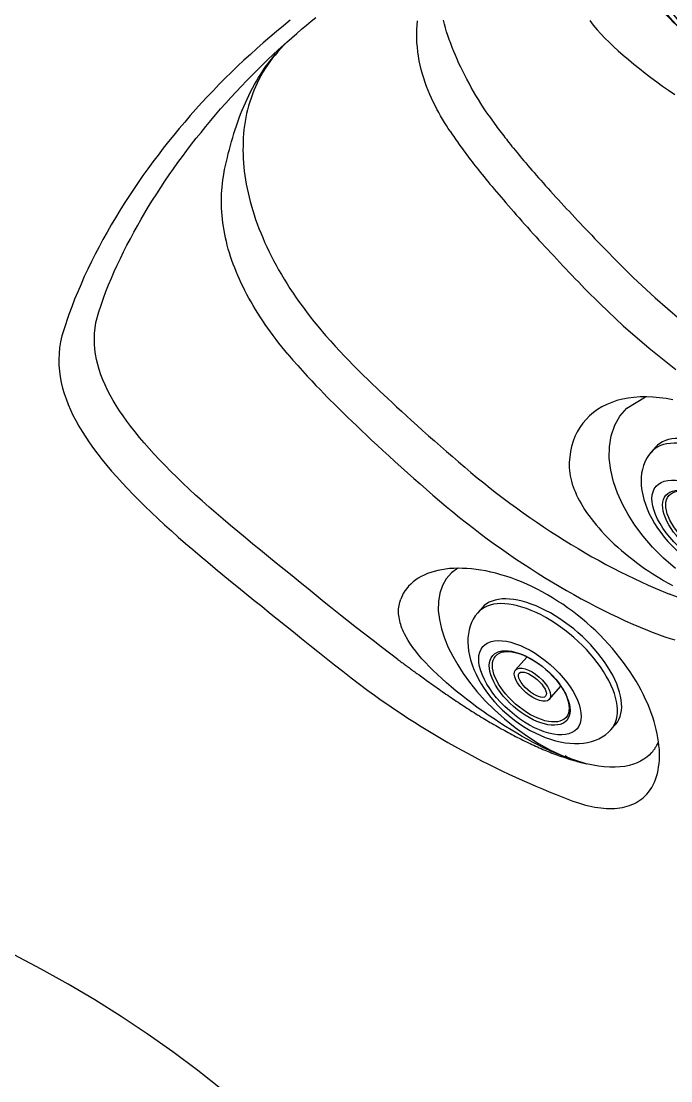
# Model space of a CAD drawing. Extents: x 832 to 912, y 781 to 934.
# Drawn here: x 887.79 to 894.42, y 870.31 to 881.13 of the extents above; entities that cross this region are included whole.
import ezdxf

# ---------------------------------------------------------------- set-up
doc = ezdxf.new("R2010")
doc.units = 0
doc.header["$MEASUREMENT"] = 0
for name, color, linetype in [('1', 4, 'Continuous'), ('DIM', 3, 'Continuous'), ('SPA', 2, 'Continuous')]:
    doc.layers.add(name, color=color, linetype=linetype)

# ---------------------------------------------------------------- blocks, each defined once
blk = doc.blocks.new('MINI2009')
at = {"layer": '1'}
for p, q in [((274.302, 432.025), (274.382, 432.025)), ((274.302, 430.221), (274.382, 430.221))]:
    blk.add_line(p, q, dxfattribs=at)
at = {"layer": '1', "color": 3}
for p, q in [((274.587, 431.352), (274.494, 431.352)), ((274.574, 430.894), (274.494, 430.894))]:
    blk.add_line(p, q, dxfattribs=at)
at = {"layer": '1', "flags": 128}
blk.add_lwpolyline([(274.382, 430.221), (274.404, 430.222), (274.435, 430.225), (274.464, 430.232), (274.491, 430.242), (274.518, 430.254), (274.542, 430.269), (274.566, 430.286), (274.587, 430.305), (274.608, 430.326), (274.627, 430.349), (274.645, 430.375), (274.663, 430.405), (274.68, 430.439), (274.697, 430.478), (274.713, 430.521), (274.727, 430.566), (274.739, 430.611), (274.749, 430.657), (274.758, 430.703), (274.766, 430.751), (274.773, 430.799), (274.778, 430.848), (274.783, 430.898), (274.787, 430.949), (274.789, 431), (274.791, 431.051), (274.792, 431.102), (274.792, 431.154), (274.791, 431.205), (274.789, 431.257), (274.786, 431.307), (274.782, 431.357), (274.777, 431.407), (274.771, 431.455), (274.765, 431.503), (274.757, 431.549), (274.748, 431.594), (274.738, 431.638), (274.726, 431.682), (274.713, 431.724), (274.698, 431.766), (274.68, 431.808), (274.662, 431.844), (274.643, 431.875), (274.623, 431.902), (274.603, 431.925), (274.582, 431.946), (274.559, 431.965), (274.535, 431.981), (274.51, 431.995), (274.483, 432.007), (274.455, 432.015), (274.424, 432.022), (274.393, 432.024), (274.382, 432.024)], dxfattribs=at)
at = {"layer": '1'}
blk.add_ellipse((274.302, 431.123), major_axis=(0, 0.902), ratio=0.25882, start_param=6.283179, end_param=9.424778, dxfattribs=at)
at = {"layer": '1', "color": 3}
for centre, major_axis, ratio in [((274.615, 431.123), (0, 0.667), 0.263764), ((274.617, 431.123), (0, 0.548), 0.248557), ((274.58, 431.123), (0.006, 0.229), 0.262485), ((274.588, 431.123), (0, 0.199), 0.249939)]:
    blk.add_ellipse(centre, major_axis=major_axis, ratio=ratio, dxfattribs=at)
blk.add_ellipse((274.543, 431.122), major_axis=(-0.004, 0.438), ratio=0.267267, start_param=3.037362, end_param=6.323274, dxfattribs=at)
blk = doc.blocks.new('2D2D4516S')
at = {"layer": '1'}
for p, q in [((-0.905, -0.453), (-0.905, -0.526)), ((-0.23, -0.707), (-0.23, -0.532)), ((0.228, -0.707), (0.228, -0.532)), ((0.905, -0.453), (0.905, -0.525))]:
    blk.add_line(p, q, dxfattribs=at)
for centre, major_axis, ratio, start_param in [((0, -0.453), (0.905, 0), 0.500093, 6.282714), ((0, -0.525), (-0.905, -0.001), 0.640029, 6.278858)]:
    blk.add_ellipse(centre, major_axis=major_axis, ratio=ratio, start_param=start_param, end_param=9.424778, dxfattribs=at)
at = {"layer": '1', "color": 3}
blk.add_ellipse((0, -0.518), major_axis=(0.905, 0), ratio=0.500093, start_param=6.265011, end_param=9.442952, dxfattribs=at)
for centre, major_axis, ratio in [((0, -0.747), (-0.638, -0.001), 0.493334), ((0, -0.751), (-0.502, 0), 0.500063), ((0, -0.734), (-0.477, -0.001), 0.493519)]:
    blk.add_ellipse(centre, major_axis=major_axis, ratio=ratio, dxfattribs=at)
at = {"layer": '1'}
for major_axis, ratio in [((-0.229, 0), 0.45443), ((-0.179, 0), 0.399892)]:
    blk.add_ellipse((-0.001, -0.707), major_axis=major_axis, ratio=ratio, dxfattribs=at)
blk = doc.blocks.new('2010SOVEREIGN')
at = {"layer": 'SPA', "color": 3, "linetype": 'Continuous'}
for points in [[(60.207, 82.197), (60.179, 82.239), (60.152, 82.28), (60.125, 82.322), (60.099, 82.363), (60.074, 82.405), (60.05, 82.446), (60.026, 82.487), (60.004, 82.529), (59.981, 82.57), (59.96, 82.611), (59.939, 82.652), (59.919, 82.693), (59.9, 82.733), (59.882, 82.774), (59.864, 82.815), (59.847, 82.855), (59.831, 82.895), (59.816, 82.936), (59.801, 82.976), (59.787, 83.016), (59.774, 83.055), (59.762, 83.095), (59.751, 83.134), (59.741, 83.174)], [(58.142, 82.95), (58.193, 82.995), (58.243, 83.038), (58.293, 83.081), (58.342, 83.123), (58.39, 83.163), (58.438, 83.203)], [(61.236, 83.169), (61.254, 83.146), (61.272, 83.122), (61.312, 83.075)], [(58.176, 83.173), (58.106, 83.116), (58.037, 83.059), (57.969, 83.002), (57.901, 82.943), (57.835, 82.885), (57.769, 82.825), (57.704, 82.765), (57.639, 82.704), (57.576, 82.643), (57.513, 82.582), (57.452, 82.519), (57.391, 82.456), (57.33, 82.393), (57.271, 82.329), (57.212, 82.264), (57.155, 82.199), (57.098, 82.133), (57.042, 82.067), (56.987, 82), (56.932, 81.933), (56.878, 81.865), (56.826, 81.796), (56.774, 81.727), (56.723, 81.657), (56.672, 81.587), (56.623, 81.516), (56.575, 81.445), (56.527, 81.373), (56.481, 81.301), (56.435, 81.229), (56.391, 81.155), (56.347, 81.082), (56.305, 81.007), (56.263, 80.933), (56.223, 80.858), (56.183, 80.782), (56.145, 80.707), (56.109, 80.63), (56.073, 80.554), (56.039, 80.477), (56.006, 80.4), (55.974, 80.323), (55.944, 80.245), (55.915, 80.168), (55.862, 80.012)], [(59.81, 82.04), (59.791, 82.069), (59.772, 82.099), (59.752, 82.13), (59.733, 82.163), (59.713, 82.196), (59.694, 82.23), (59.675, 82.266), (59.656, 82.302), (59.637, 82.339), (59.619, 82.377), (59.602, 82.416), (59.585, 82.456), (59.569, 82.497), (59.554, 82.539), (59.54, 82.581), (59.527, 82.624), (59.515, 82.669), (59.504, 82.713), (59.494, 82.759), (59.486, 82.805), (59.48, 82.852), (59.475, 82.899), (59.471, 82.945), (59.469, 82.991), (59.469, 83.036), (59.47, 83.08), (59.473, 83.124), (59.477, 83.167)], [(61.312, 83.075), (61.35, 83.034), (61.391, 82.991), (61.434, 82.948), (61.48, 82.905), (61.528, 82.861), (61.578, 82.816), (61.631, 82.771), (61.686, 82.725), (61.743, 82.679), (61.801, 82.634), (61.86, 82.589), (61.92, 82.545), (61.98, 82.501), (62.042, 82.458), (62.104, 82.416)], [(56.22, 80.196), (56.244, 80.264), (56.268, 80.333), (56.294, 80.401), (56.321, 80.469), (56.349, 80.537), (56.379, 80.605), (56.41, 80.672), (56.441, 80.74), (56.474, 80.807), (56.508, 80.874), (56.543, 80.941), (56.578, 81.007), (56.615, 81.074), (56.652, 81.14), (56.691, 81.205), (56.73, 81.271), (56.771, 81.336), (56.812, 81.401), (56.854, 81.465), (56.896, 81.529), (56.94, 81.593), (56.984, 81.656), (57.029, 81.719), (57.075, 81.782), (57.121, 81.844), (57.168, 81.906), (57.216, 81.967), (57.265, 82.028), (57.314, 82.088), (57.364, 82.148), (57.414, 82.208), (57.465, 82.267), (57.517, 82.326), (57.57, 82.384), (57.623, 82.442), (57.677, 82.499), (57.731, 82.556), (57.786, 82.612), (57.842, 82.668), (57.896, 82.722), (57.95, 82.774), (58.003, 82.823), (58.052, 82.87), (58.142, 82.95)], [(57.506, 81.647), (57.515, 81.688), (57.524, 81.73), (57.534, 81.771), (57.544, 81.812), (57.555, 81.853), (57.565, 81.894), (57.577, 81.935), (57.589, 81.975), (57.601, 82.016), (57.613, 82.056), (57.627, 82.096), (57.64, 82.135), (57.655, 82.175), (57.67, 82.214), (57.685, 82.253), (57.701, 82.291), (57.718, 82.329), (57.735, 82.367), (57.753, 82.405), (57.771, 82.442), (57.791, 82.479), (57.811, 82.516), (57.831, 82.552), (57.853, 82.588), (57.875, 82.623), (57.898, 82.658), (57.921, 82.693), (57.946, 82.727), (57.971, 82.76), (57.998, 82.793), (58.025, 82.826), (58.053, 82.858), (58.082, 82.889), (58.142, 82.95)], [(58.142, 82.95), (58.11, 82.918), (58.079, 82.885), (58.049, 82.852), (58.021, 82.818), (57.993, 82.784), (57.968, 82.75), (57.943, 82.714), (57.92, 82.679), (57.897, 82.643), (57.876, 82.606), (57.857, 82.569), (57.838, 82.532), (57.821, 82.494), (57.805, 82.456), (57.79, 82.417), (57.776, 82.378), (57.763, 82.339), (57.751, 82.299), (57.741, 82.259), (57.731, 82.219), (57.723, 82.179), (57.716, 82.138), (57.709, 82.097), (57.704, 82.056), (57.7, 82.014), (57.697, 81.973), (57.695, 81.931), (57.694, 81.888), (57.693, 81.846), (57.694, 81.803), (57.696, 81.76), (57.699, 81.717), (57.703, 81.674), (57.707, 81.631), (57.713, 81.587), (57.72, 81.543), (57.727, 81.499), (57.736, 81.454), (57.746, 81.41), (57.756, 81.365), (57.768, 81.32), (57.78, 81.275), (57.794, 81.23), (57.808, 81.184), (57.823, 81.138), (57.84, 81.092), (57.857, 81.046), (57.875, 81), (57.895, 80.953), (57.915, 80.907), (57.936, 80.86), (57.959, 80.813), (57.982, 80.766), (58.006, 80.719), (58.032, 80.671), (58.058, 80.624), (58.086, 80.576), (58.114, 80.528), (58.144, 80.481), (58.174, 80.433), (58.206, 80.385), (58.238, 80.337), (58.272, 80.289), (58.307, 80.241), (58.343, 80.193), (58.38, 80.145), (58.418, 80.097), (58.457, 80.049), (58.538, 79.953)], [(60.207, 82.197), (60.219, 82.181), (60.231, 82.164), (60.243, 82.147), (60.255, 82.129), (60.267, 82.112), (60.28, 82.095), (60.292, 82.078), (60.305, 82.061), (60.318, 82.044), (60.331, 82.027), (60.344, 82.009), (60.357, 81.992), (60.37, 81.975), (60.384, 81.958), (60.397, 81.94), (60.411, 81.923), (60.426, 81.904), (60.441, 81.885), (60.457, 81.866), (60.473, 81.846), (60.49, 81.826), (60.507, 81.804), (60.525, 81.783), (60.544, 81.761), (60.563, 81.738), (60.583, 81.715), (60.603, 81.691), (60.624, 81.667), (60.645, 81.642), (60.667, 81.617), (60.689, 81.591), (60.712, 81.565), (60.736, 81.538), (60.76, 81.511), (60.785, 81.483), (60.81, 81.455), (60.836, 81.426), (60.863, 81.397), (60.89, 81.367), (60.917, 81.338), (60.944, 81.308), (60.972, 81.278), (61, 81.248), (61.028, 81.218), (61.056, 81.188), (61.084, 81.158), (61.112, 81.128), (61.141, 81.098), (61.17, 81.067), (61.199, 81.037), (61.228, 81.007), (61.257, 80.976), (61.286, 80.945), (61.316, 80.914), (61.346, 80.884), (61.376, 80.852), (61.406, 80.821), (61.437, 80.79), (61.467, 80.758), (61.53, 80.694), (61.681, 80.545), (61.905, 80.337), (62.157, 80.12)], [(59.81, 82.04), (59.822, 82.022), (59.834, 82.004), (59.846, 81.986), (59.859, 81.967), (59.871, 81.949), (59.884, 81.931), (59.897, 81.913), (59.91, 81.895), (59.923, 81.876), (59.936, 81.858), (59.95, 81.84), (59.963, 81.821), (59.977, 81.803), (59.991, 81.785), (60.005, 81.766), (60.019, 81.747), (60.034, 81.728), (60.05, 81.707), (60.066, 81.687), (60.083, 81.665), (60.1, 81.644), (60.118, 81.621), (60.137, 81.598), (60.156, 81.574), (60.175, 81.55), (60.196, 81.526), (60.217, 81.5), (60.238, 81.474), (60.26, 81.448), (60.283, 81.421), (60.306, 81.394), (60.33, 81.366), (60.354, 81.337), (60.38, 81.308), (60.405, 81.278), (60.432, 81.248), (60.459, 81.217), (60.486, 81.186), (60.514, 81.154), (60.543, 81.122), (60.571, 81.09), (60.6, 81.058), (60.629, 81.026), (60.658, 80.993), (60.688, 80.961), (60.717, 80.928), (60.747, 80.896), (60.777, 80.863), (60.807, 80.831), (60.838, 80.798), (60.868, 80.765), (60.899, 80.732), (60.93, 80.699), (60.961, 80.666), (60.993, 80.633), (61.024, 80.6), (61.056, 80.566), (61.088, 80.533), (61.12, 80.5), (61.186, 80.431), (61.345, 80.272), (61.579, 80.052), (61.842, 79.823), (62.114, 79.604)], [(58.152, 79.762), (58.121, 79.799), (58.09, 79.837), (58.06, 79.875), (58.031, 79.913), (58.003, 79.951), (57.975, 79.989), (57.947, 80.027), (57.921, 80.065), (57.895, 80.104), (57.869, 80.142), (57.845, 80.181), (57.821, 80.219), (57.798, 80.258), (57.776, 80.296), (57.754, 80.335), (57.733, 80.373), (57.713, 80.412), (57.694, 80.45), (57.675, 80.489), (57.657, 80.527), (57.64, 80.566), (57.624, 80.605), (57.609, 80.643), (57.594, 80.682), (57.58, 80.72), (57.567, 80.759), (57.555, 80.797), (57.544, 80.836), (57.533, 80.874), (57.524, 80.912), (57.515, 80.951), (57.507, 80.989), (57.5, 81.027), (57.494, 81.065), (57.488, 81.103), (57.484, 81.141), (57.48, 81.178), (57.477, 81.216), (57.475, 81.253), (57.474, 81.29), (57.473, 81.327), (57.474, 81.363), (57.475, 81.399), (57.477, 81.435), (57.48, 81.471), (57.483, 81.507), (57.488, 81.542), (57.493, 81.577), (57.506, 81.647)], [(59.274, 76.644), (59.189, 76.707), (59.105, 76.771), (59.022, 76.836), (58.938, 76.901), (58.855, 76.966), (58.772, 77.031), (58.689, 77.097), (58.606, 77.164), (58.523, 77.23), (58.441, 77.297), (58.359, 77.364), (58.277, 77.43), (58.195, 77.496), (58.114, 77.562), (58.034, 77.628), (57.953, 77.693), (57.874, 77.758), (57.795, 77.822), (57.718, 77.886), (57.641, 77.949), (57.566, 78.012), (57.492, 78.075), (57.419, 78.138), (57.348, 78.2), (57.278, 78.262), (57.21, 78.323), (57.144, 78.384), (57.08, 78.445), (57.017, 78.505), (56.957, 78.565), (56.898, 78.624), (56.842, 78.683), (56.787, 78.741), (56.735, 78.798), (56.685, 78.855), (56.637, 78.911), (56.591, 78.967), (56.548, 79.022), (56.507, 79.077), (56.469, 79.131), (56.432, 79.184), (56.398, 79.238), (56.366, 79.29), (56.337, 79.343), (56.31, 79.395), (56.285, 79.448), (56.263, 79.5), (56.243, 79.552), (56.225, 79.604), (56.21, 79.656), (56.197, 79.708), (56.187, 79.761), (56.181, 79.813), (56.177, 79.867), (56.176, 79.92), (56.178, 79.975), (56.183, 80.029), (56.192, 80.084), (56.22, 80.196)], [(55.862, 80.012), (55.844, 79.95), (55.83, 79.889), (55.821, 79.828), (55.815, 79.768), (55.813, 79.708), (55.814, 79.648), (55.819, 79.589), (55.827, 79.531), (55.837, 79.474), (55.851, 79.416), (55.867, 79.36), (55.886, 79.304), (55.907, 79.249), (55.931, 79.194), (55.957, 79.139), (55.986, 79.083), (56.017, 79.027), (56.051, 78.971), (56.087, 78.914), (56.126, 78.857), (56.166, 78.8), (56.21, 78.742), (56.255, 78.684), (56.302, 78.625), (56.352, 78.567), (56.404, 78.508), (56.458, 78.448), (56.514, 78.388), (56.572, 78.328), (56.633, 78.267), (56.695, 78.206), (56.759, 78.144), (56.825, 78.082), (56.892, 78.02), (56.962, 77.957), (57.033, 77.893), (57.106, 77.829), (57.181, 77.765), (57.256, 77.701), (57.333, 77.636), (57.41, 77.572), (57.488, 77.508), (57.567, 77.443), (57.647, 77.379), (57.726, 77.315), (57.806, 77.25), (57.886, 77.186), (57.966, 77.121), (58.047, 77.055), (58.129, 76.99), (58.211, 76.924), (58.293, 76.857), (58.376, 76.79), (58.459, 76.723), (58.543, 76.656), (58.628, 76.589), (58.713, 76.523), (58.799, 76.457), (58.97, 76.327)], [(58.538, 79.953), (58.588, 79.897), (58.636, 79.843), (58.684, 79.792), (58.73, 79.743), (58.775, 79.696), (58.817, 79.653), (58.857, 79.612), (58.895, 79.575), (58.929, 79.541), (58.961, 79.511), (58.99, 79.483), (59.021, 79.453), (59.055, 79.42), (59.092, 79.385), (59.131, 79.348), (59.173, 79.309), (59.217, 79.268), (59.263, 79.225), (59.312, 79.18), (59.363, 79.133), (59.416, 79.084), (59.472, 79.034), (59.529, 78.982), (59.589, 78.929), (59.651, 78.875), (59.712, 78.821), (59.773, 78.768), (59.834, 78.715), (59.896, 78.661), (59.959, 78.607), (60.023, 78.553), (60.087, 78.5), (60.153, 78.447), (60.219, 78.394), (60.285, 78.343), (60.352, 78.291), (60.419, 78.241), (60.487, 78.191), (60.556, 78.142), (60.625, 78.093), (60.694, 78.045), (60.764, 77.998), (60.834, 77.952), (60.905, 77.907), (60.975, 77.862), (61.046, 77.818), (61.117, 77.776), (61.188, 77.734), (61.259, 77.693), (61.331, 77.653), (61.402, 77.614), (61.474, 77.576), (61.546, 77.539), (61.618, 77.504), (61.69, 77.469), (61.762, 77.435), (61.834, 77.402), (61.906, 77.371), (62.05, 77.311)], [(58.152, 79.762), (58.203, 79.702), (58.253, 79.645), (58.302, 79.591), (58.35, 79.538), (58.396, 79.489), (58.439, 79.443), (58.481, 79.4), (58.52, 79.36), (58.555, 79.323), (58.588, 79.29), (58.618, 79.26), (58.651, 79.227), (58.687, 79.192), (58.725, 79.155), (58.766, 79.115), (58.81, 79.073), (58.856, 79.029), (58.904, 78.983), (58.955, 78.935), (59.008, 78.885), (59.064, 78.833), (59.122, 78.779), (59.183, 78.724), (59.246, 78.666), (59.31, 78.608), (59.374, 78.55), (59.438, 78.493), (59.503, 78.436), (59.568, 78.379), (59.634, 78.321), (59.701, 78.263), (59.769, 78.206), (59.838, 78.15), (59.907, 78.094), (59.976, 78.039), (60.047, 77.984), (60.117, 77.93), (60.189, 77.877), (60.26, 77.825), (60.333, 77.773), (60.406, 77.722), (60.479, 77.672), (60.552, 77.623), (60.626, 77.575), (60.7, 77.527), (60.774, 77.481), (60.848, 77.436), (60.923, 77.391), (60.997, 77.348), (61.072, 77.306), (61.147, 77.264), (61.222, 77.224), (61.298, 77.185), (61.373, 77.147), (61.448, 77.11), (61.524, 77.074), (61.599, 77.039), (61.675, 77.005), (61.826, 76.942)], [(62.085, 79.295), (62.016, 79.308), (61.948, 79.317), (61.881, 79.323), (61.815, 79.326), (61.751, 79.325), (61.688, 79.321), (61.628, 79.313), (61.569, 79.302), (61.514, 79.287), (61.46, 79.269), (61.409, 79.248), (61.361, 79.224), (61.316, 79.196), (61.274, 79.166), (61.234, 79.132), (61.198, 79.096), (61.164, 79.056), (61.134, 79.014), (61.108, 78.969), (61.085, 78.922), (61.066, 78.872), (61.05, 78.82), (61.039, 78.767), (61.027, 78.654)], [(62.111, 77.571), (61.988, 77.678), (61.878, 77.79), (61.781, 77.903), (61.698, 78.015), (61.628, 78.125), (61.57, 78.231), (61.52, 78.343), (61.48, 78.459), (61.451, 78.578), (61.436, 78.698), (61.437, 78.816), (61.455, 78.929), (61.491, 79.035), (61.545, 79.129), (61.616, 79.211), (61.804, 79.326)], [(61.027, 78.654), (61.026, 78.627), (61.027, 78.6), (61.029, 78.573), (61.033, 78.546), (61.037, 78.518), (61.043, 78.491), (61.05, 78.463), (61.058, 78.435), (61.067, 78.407), (61.078, 78.379), (61.089, 78.351), (61.102, 78.322), (61.116, 78.294), (61.131, 78.265), (61.147, 78.236), (61.165, 78.206), (61.184, 78.176), (61.204, 78.145), (61.226, 78.114), (61.249, 78.083), (61.274, 78.051), (61.3, 78.019), (61.328, 77.987), (61.356, 77.954), (61.387, 77.921), (61.419, 77.888), (61.452, 77.855), (61.487, 77.822), (61.523, 77.789), (61.56, 77.757), (61.598, 77.725), (61.636, 77.694), (61.675, 77.663), (61.715, 77.633), (61.756, 77.603), (61.797, 77.574), (61.839, 77.546), (61.881, 77.518), (61.968, 77.464)], [(61.818, 75.266), (61.837, 75.288), (61.854, 75.312), (61.869, 75.336), (61.884, 75.362), (61.897, 75.39), (61.908, 75.418), (61.918, 75.448), (61.927, 75.479), (61.934, 75.511), (61.94, 75.545), (61.944, 75.579), (61.947, 75.614), (61.948, 75.651), (61.948, 75.688), (61.947, 75.725), (61.943, 75.764), (61.939, 75.803), (61.933, 75.843), (61.925, 75.884), (61.916, 75.926), (61.905, 75.968), (61.893, 76.011), (61.879, 76.055), (61.864, 76.099), (61.847, 76.144), (61.828, 76.189), (61.807, 76.235), (61.785, 76.281), (61.761, 76.328), (61.736, 76.375), (61.709, 76.422), (61.68, 76.47), (61.649, 76.517), (61.616, 76.565), (61.582, 76.613), (61.545, 76.66), (61.507, 76.708), (61.468, 76.755), (61.427, 76.801), (61.385, 76.846), (61.342, 76.89), (61.298, 76.934), (61.252, 76.976), (61.206, 77.017), (61.158, 77.058), (61.11, 77.097), (61.06, 77.135), (61.01, 77.171), (60.96, 77.207), (60.908, 77.24), (60.856, 77.273), (60.804, 77.304), (60.751, 77.333), (60.698, 77.361), (60.645, 77.387), (60.592, 77.412), (60.538, 77.435), (60.485, 77.456), (60.432, 77.476), (60.379, 77.493), (60.327, 77.509), (60.275, 77.524), (60.225, 77.536), (60.174, 77.547), (60.125, 77.556), (60.077, 77.563), (60.029, 77.568), (59.982, 77.572), (59.936, 77.574), (59.891, 77.575), (59.848, 77.574), (59.805, 77.571), (59.764, 77.566), (59.724, 77.56), (59.685, 77.552), (59.648, 77.543), (59.612, 77.532), (59.578, 77.52), (59.546, 77.506), (59.515, 77.49), (59.485, 77.474), (59.458, 77.455), (59.432, 77.435), (59.408, 77.414), (59.386, 77.392), (59.366, 77.368), (59.348, 77.343), (59.331, 77.316), (59.305, 77.26)], [(59.887, 77.575), (59.823, 77.527), (59.771, 77.467), (59.731, 77.398), (59.704, 77.32), (59.69, 77.235), (59.689, 77.145), (59.7, 77.052), (59.721, 76.957), (59.752, 76.861), (59.791, 76.767), (59.836, 76.676), (59.887, 76.588), (59.943, 76.5), (60.009, 76.41), (60.084, 76.316), (60.169, 76.222), (60.263, 76.128), (60.365, 76.036), (60.475, 75.947), (60.592, 75.863), (60.712, 75.786), (60.836, 75.718), (60.96, 75.66), (61.201, 75.577)], [(61.968, 77.464), (61.991, 77.451), (62.013, 77.437), (62.036, 77.424), (62.059, 77.412), (62.083, 77.399)], [(62.133, 77.28), (62.05, 77.311)], [(59.343, 76.906), (59.334, 76.925), (59.326, 76.944), (59.318, 76.963), (59.311, 76.982), (59.305, 77.001), (59.3, 77.019), (59.295, 77.037), (59.291, 77.056), (59.288, 77.074), (59.286, 77.092), (59.284, 77.109), (59.283, 77.127), (59.283, 77.144), (59.284, 77.161), (59.285, 77.178), (59.288, 77.195), (59.291, 77.211), (59.295, 77.228), (59.305, 77.26)], [(61.201, 75.577), (61.157, 75.589), (61.112, 75.603), (61.065, 75.618), (61.018, 75.634), (60.97, 75.653), (60.92, 75.673), (60.869, 75.694), (60.818, 75.717), (60.765, 75.742), (60.712, 75.768), (60.658, 75.796), (60.602, 75.826), (60.547, 75.857), (60.49, 75.889), (60.433, 75.923), (60.375, 75.959), (60.317, 75.996), (60.258, 76.035), (60.2, 76.074), (60.143, 76.114), (60.087, 76.154), (60.032, 76.195), (59.978, 76.237), (59.925, 76.278), (59.873, 76.32), (59.822, 76.363), (59.773, 76.405), (59.726, 76.448), (59.68, 76.49), (59.637, 76.531), (59.596, 76.572), (59.558, 76.612), (59.522, 76.651), (59.488, 76.69), (59.458, 76.728), (59.429, 76.765), (59.404, 76.801), (59.381, 76.837), (59.343, 76.906)], [(61.826, 76.942), (61.873, 76.923), (61.92, 76.905), (61.966, 76.888), (62.012, 76.872), (62.058, 76.857), (62.104, 76.842)], [(59.274, 76.644), (59.285, 76.636), (59.296, 76.628), (59.307, 76.62), (59.318, 76.612), (59.329, 76.604), (59.34, 76.596), (59.35, 76.588), (59.361, 76.58), (59.372, 76.572), (59.383, 76.564), (59.394, 76.556), (59.405, 76.548), (59.416, 76.54), (59.427, 76.532), (59.438, 76.524), (59.448, 76.516), (59.459, 76.508), (59.47, 76.501), (59.492, 76.485)], [(59.492, 76.485), (59.506, 76.475), (59.52, 76.465), (59.534, 76.455), (59.549, 76.444), (59.564, 76.433), (59.58, 76.422), (59.596, 76.41), (59.612, 76.398), (59.629, 76.386), (59.646, 76.375), (59.663, 76.362), (59.68, 76.35), (59.697, 76.338), (59.715, 76.326), (59.732, 76.314), (59.749, 76.302), (59.767, 76.29), (59.785, 76.278), (59.802, 76.266), (59.82, 76.254), (59.838, 76.242), (59.856, 76.23), (59.873, 76.218), (59.891, 76.206), (59.909, 76.194), (59.927, 76.182), (59.945, 76.17), (59.963, 76.158), (59.981, 76.147), (60, 76.135), (60.018, 76.123), (60.036, 76.112), (60.054, 76.1), (60.072, 76.089), (60.091, 76.078), (60.109, 76.066), (60.127, 76.055), (60.146, 76.044), (60.164, 76.033), (60.182, 76.022), (60.201, 76.011), (60.219, 76), (60.238, 75.989), (60.256, 75.978), (60.275, 75.968), (60.293, 75.957), (60.312, 75.947), (60.33, 75.936), (60.349, 75.926), (60.367, 75.916), (60.386, 75.906), (60.404, 75.896), (60.423, 75.886), (60.441, 75.876), (60.46, 75.866), (60.479, 75.857), (60.497, 75.847), (60.516, 75.838), (60.534, 75.828), (60.553, 75.819), (60.572, 75.81), (60.59, 75.801), (60.609, 75.792), (60.627, 75.783), (60.646, 75.775), (60.665, 75.766), (60.683, 75.758), (60.702, 75.75), (60.72, 75.741), (60.739, 75.733), (60.758, 75.725), (60.776, 75.717), (60.795, 75.71), (60.813, 75.702), (60.832, 75.695), (60.85, 75.687), (60.869, 75.68), (60.888, 75.673), (60.906, 75.666), (60.925, 75.66), (60.943, 75.653), (60.962, 75.647), (60.98, 75.64), (60.999, 75.634), (61.017, 75.628), (61.035, 75.622), (61.054, 75.617), (61.072, 75.611), (61.091, 75.606), (61.109, 75.601), (61.127, 75.596), (61.146, 75.591), (61.164, 75.586), (61.201, 75.577)], [(58.97, 76.327), (59.038, 76.278), (59.105, 76.229), (59.173, 76.182), (59.24, 76.135), (59.309, 76.09), (59.377, 76.045), (59.445, 76.001), (59.513, 75.958), (59.582, 75.916), (59.65, 75.875), (59.718, 75.835), (59.787, 75.796), (59.856, 75.757), (59.924, 75.719), (59.993, 75.682), (60.062, 75.645), (60.131, 75.609), (60.201, 75.574), (60.27, 75.54), (60.339, 75.506), (60.408, 75.473), (60.478, 75.441), (60.547, 75.41), (60.616, 75.379), (60.685, 75.349), (60.754, 75.32), (60.823, 75.291), (60.892, 75.263), (61.03, 75.209)], [(61.868, 75.691), (61.873, 75.697), (61.879, 75.704), (61.884, 75.71), (61.889, 75.717), (61.895, 75.724), (61.9, 75.731), (61.904, 75.738), (61.909, 75.746), (61.914, 75.754), (61.918, 75.761), (61.923, 75.769), (61.927, 75.778), (61.931, 75.786), (61.939, 75.803)], [(61.868, 75.691), (61.844, 75.667), (61.818, 75.644), (61.788, 75.623), (61.756, 75.604), (61.72, 75.587), (61.682, 75.573), (61.64, 75.561), (61.595, 75.551), (61.547, 75.545), (61.496, 75.542), (61.442, 75.542), (61.385, 75.545), (61.326, 75.552), (61.201, 75.577)], [(60.985, 75.661), (60.995, 75.655), (61.006, 75.649), (61.017, 75.643), (61.028, 75.637), (61.038, 75.632), (61.049, 75.627), (61.06, 75.623), (61.071, 75.618), (61.082, 75.614), (61.092, 75.61), (61.103, 75.606), (61.114, 75.602), (61.125, 75.599), (61.136, 75.595), (61.146, 75.592), (61.157, 75.589), (61.168, 75.586), (61.179, 75.583), (61.201, 75.577)], [(61.03, 75.209), (61.063, 75.197), (61.097, 75.185), (61.13, 75.175), (61.162, 75.165), (61.194, 75.156), (61.226, 75.148), (61.257, 75.141), (61.288, 75.135), (61.319, 75.13), (61.349, 75.126), (61.378, 75.123), (61.407, 75.121), (61.436, 75.121), (61.464, 75.121), (61.491, 75.122), (61.518, 75.124), (61.544, 75.127), (61.57, 75.132), (61.595, 75.137), (61.619, 75.144), (61.643, 75.151), (61.665, 75.16), (61.687, 75.169), (61.708, 75.18), (61.729, 75.192), (61.748, 75.205), (61.767, 75.219), (61.785, 75.234), (61.818, 75.266)], [(61.03, 75.209), (61.03, 75.209), (61.03, 75.209), (61.03, 75.209), (61.03, 75.209), (61.03, 75.209), (61.03, 75.209), (61.03, 75.209), (61.03, 75.209), (61.03, 75.209), (61.03, 75.209), (61.03, 75.209), (61.03, 75.209), (61.03, 75.209), (61.03, 75.209), (61.03, 75.209), (61.03, 75.209), (61.03, 75.209), (61.03, 75.209), (61.03, 75.209)]]:
    blk.add_lwpolyline(points, dxfattribs=at)
at = {"layer": 'SPA', "color": 2, "linetype": 'Continuous'}
blk.add_lwpolyline([(57.482, 72.248), (57.232, 72.445), (56.976, 72.635), (56.714, 72.819), (56.449, 72.996), (56.18, 73.165), (55.908, 73.325), (55.633, 73.478), (55.355, 73.624)], dxfattribs=at)
at = {"layer": '1', "rotation": 235.1430143492322}
blk.add_blockref('MINI2009', (-134.308, 554.778), dxfattribs=at)
at = {"layer": 'DIM', "color": 1, "rotation": 318.8298965750091}
for p in [(62.887, 78.556), (61.117, 76.917)]:
    blk.add_blockref('2D2D4516S', p, dxfattribs=at)

msp = doc.modelspace()

# ---------------------------------------------------------------- block references
at = {"layer": '1'}
msp.add_blockref('2010SOVEREIGN', (832.36, 797.97), dxfattribs=at)

doc.saveas('drawing.dxf')
